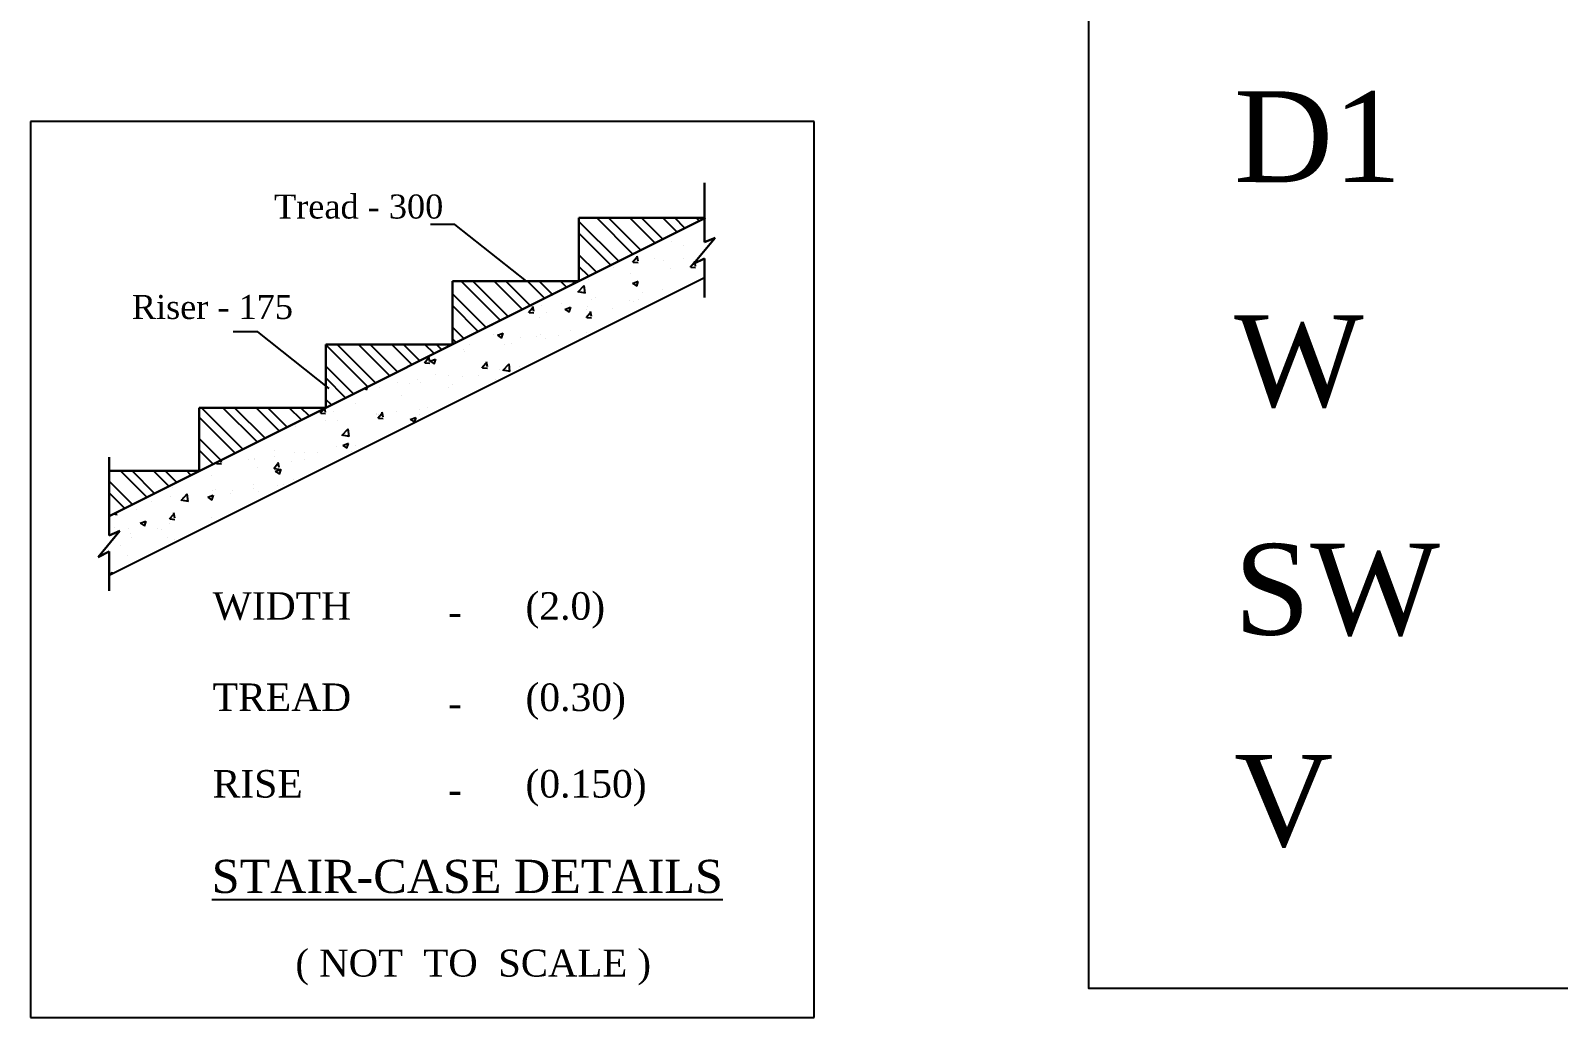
# Model space of a CAD drawing. Header units: metres. Extents: x 33037 to 86814, y -4407 to 25.
# Drawn here: x 86672.61 to 86689.88, y -4184.91 to -4173.75 of the extents above; entities that cross this region are included whole.
import ezdxf

# ---------------------------------------------------------------- set-up
doc = ezdxf.new("R2010")
doc.units = ezdxf.units.M
doc.header["$MEASUREMENT"] = 0
doc.styles.add('11', font='times.ttf')
doc.styles.add('PRS', font='pala.ttf')
doc.styles.add('ROMANS', font='times.ttf')

msp = doc.modelspace()

# ---------------------------------------------------------------- linework, layer by layer
for p, q in [((86681.46744, -4174.77749), (86672.60758, -4174.77749)), ((86672.60758, -4174.77749), (86672.60758, -4184.90656)), ((86681.46744, -4184.90656), (86681.46744, -4174.77749)), ((86672.60758, -4184.90656), (86681.46744, -4184.90656))]:
    msp.add_line(p, q)
at = {"linetype": 'Continuous', "lineweight": 30}
for p, q in [((86680.22498, -4175.47193), (86680.22498, -4176.14344)), ((86680.22498, -4175.47193), (86680.22498, -4175.86697)), ((86673.49503, -4179.23857), (86680.23854, -4175.86682)), ((86678.80751, -4176.58233), (86678.80751, -4175.86682)), ((86678.80751, -4175.86682), (86680.23854, -4175.86682)), ((86680.34865, -4176.09169), (86680.1013, -4176.3874)), ((86680.22498, -4176.14344), (86680.34865, -4176.09169)), ((86680.22498, -4176.32635), (86680.1013, -4176.3874)), ((86680.22498, -4176.32635), (86680.22498, -4176.76817)), ((86677.37648, -4177.29785), (86677.37648, -4176.58233)), ((86677.37648, -4176.58233), (86678.80751, -4176.58233)), ((86675.94545, -4178.01336), (86675.94545, -4177.29785)), ((86675.94545, -4177.29785), (86677.37648, -4177.29785)), ((86674.51442, -4178.72887), (86674.51442, -4178.01336)), ((86674.51442, -4178.01336), (86675.94545, -4178.01336)), ((86673.49503, -4178.57367), (86673.49503, -4179.45778)), ((86673.49503, -4178.72887), (86674.51442, -4178.72887)), ((86673.61871, -4179.40604), (86673.37135, -4179.70174)), ((86673.49503, -4179.45778), (86673.61871, -4179.40604)), ((86673.37135, -4179.70174), (86673.49503, -4179.64069)), ((86673.49503, -4179.64069), (86673.49503, -4180.08251))]:
    msp.add_line(p, q, dxfattribs=at)
at = {"linetype": 'Continuous'}
for p, q in [((86679.2563, -4176.35793), (86678.80751, -4175.90914)), ((86679.41784, -4176.27717), (86679.00749, -4175.86682)), ((86679.50618, -4176.23299), (86679.14001, -4175.86682)), ((86679.66772, -4176.15223), (86679.38231, -4175.86682)), ((86679.75606, -4176.10805), (86679.51483, -4175.86682)), ((86679.9176, -4176.02729), (86679.75713, -4175.86682)), ((86680.00595, -4175.98311), (86679.88965, -4175.86682)), ((86680.00569, -4175.99305), (86680.00569, -4175.99305)), ((86680.0283, -4175.985), (86680.0283, -4175.985)), ((86680.16748, -4175.90235), (86680.13195, -4175.86682)), ((86679.16796, -4176.40211), (86678.80751, -4176.04166)), ((86679.85567, -4176.13888), (86679.85567, -4176.13888)), ((86679.98827, -4176.18185), (86679.98827, -4176.18185)), ((86679.00642, -4176.48287), (86678.80751, -4176.28396)), ((86679.41421, -4176.36679), (86679.45802, -4176.31458)), ((86679.42045, -4176.36692), (86679.47477, -4176.37167)), ((86679.45832, -4176.27282), (86679.45832, -4176.27282)), ((86679.47478, -4176.35635), (86679.46427, -4176.29939)), ((86679.65592, -4176.32484), (86679.65592, -4176.32484)), ((86679.76664, -4176.35145), (86679.76664, -4176.35145)), ((86679.99413, -4176.3215), (86679.99413, -4176.3215)), ((86680.06599, -4176.42382), (86680.1098, -4176.37161)), ((86680.11806, -4176.36736), (86680.11604, -4176.35641)), ((86680.12655, -4176.41337), (86680.12005, -4176.37814)), ((86680.20697, -4176.33524), (86680.22355, -4176.34642)), ((86680.22345, -4176.3475), (86680.22498, -4176.34294)), ((86678.91808, -4176.52705), (86678.80751, -4176.41648)), ((86679.19275, -4176.42701), (86679.19275, -4176.42701)), ((86679.38563, -4176.49955), (86679.38563, -4176.49955)), ((86679.84462, -4176.44138), (86679.84462, -4176.44138)), ((86680.07223, -4176.42394), (86680.12654, -4176.42869)), ((86677.91855, -4177.02681), (86677.47408, -4176.58233)), ((86678.0069, -4176.98264), (86677.6066, -4176.58233)), ((86678.16843, -4176.90187), (86677.8489, -4176.58233)), ((86678.25678, -4176.8577), (86677.98142, -4176.58233)), ((86678.41832, -4176.77693), (86678.22372, -4176.58233)), ((86678.50666, -4176.73275), (86678.35624, -4176.58233)), ((86678.6682, -4176.65199), (86678.59854, -4176.58233)), ((86678.75654, -4176.60781), (86678.73106, -4176.58233)), ((86678.79503, -4176.70141), (86678.87584, -4176.71395)), ((86678.79621, -4176.70638), (86678.86699, -4176.63261)), ((86678.87655, -4176.7182), (86678.86651, -4176.6319)), ((86678.91906, -4176.56354), (86678.91906, -4176.56354)), ((86679.4123, -4176.6088), (86679.47592, -4176.58438)), ((86679.41484, -4176.60902), (86679.46004, -4176.63951)), ((86679.45993, -4176.64058), (86679.47836, -4176.58567)), ((86679.52759, -4176.70986), (86679.52759, -4176.70986)), ((86679.75507, -4176.67991), (86679.75507, -4176.67991)), ((86677.75702, -4177.10758), (86677.37648, -4176.72704)), ((86677.66867, -4177.15175), (86677.37648, -4176.85956)), ((86678.23674, -4176.93627), (86678.28055, -4176.88406)), ((86678.2973, -4176.92581), (86678.2868, -4176.86885)), ((86678.38206, -4176.86067), (86678.38206, -4176.86067)), ((86678.5088, -4176.74819), (86678.5088, -4176.74819)), ((86678.60954, -4176.83072), (86678.60954, -4176.83072)), ((86678.64878, -4176.90189), (86678.71241, -4176.87746)), ((86678.69642, -4176.93367), (86678.71484, -4176.87876)), ((86678.70039, -4176.87025), (86678.70039, -4176.87025)), ((86678.90801, -4176.86604), (86678.90801, -4176.86604)), ((86678.9537, -4176.78541), (86678.9537, -4176.78541)), ((86678.99388, -4176.76869), (86678.99388, -4176.76869)), ((86679.18548, -4176.89075), (86679.18548, -4176.89075)), ((86679.37458, -4176.80206), (86679.37458, -4176.80206)), ((86679.42081, -4176.81501), (86679.42081, -4176.81501)), ((86679.47897, -4176.78918), (86679.47897, -4176.78918)), ((86678.24298, -4176.93639), (86678.2973, -4176.94114)), ((86678.36092, -4176.99694), (86678.36092, -4176.99694)), ((86678.43605, -4176.93417), (86678.43605, -4176.93417)), ((86678.65133, -4176.9021), (86678.69653, -4176.93259)), ((86678.88852, -4176.99329), (86678.93232, -4176.94108)), ((86678.89086, -4176.90597), (86678.89086, -4176.90597)), ((86678.89476, -4176.99341), (86678.94907, -4176.99816)), ((86678.94908, -4176.98284), (86678.93857, -4176.92588)), ((86677.50714, -4177.23252), (86677.37648, -4177.10186)), ((86677.41879, -4177.27669), (86677.37648, -4177.23438)), ((86677.83098, -4177.0879), (86677.83098, -4177.0879)), ((86677.84292, -4177.1896), (86677.84292, -4177.1896)), ((86677.88527, -4177.19497), (86677.9489, -4177.17055)), ((86677.88782, -4177.19519), (86677.93302, -4177.22568)), ((86677.93291, -4177.22675), (86677.95133, -4177.17184)), ((86678.14301, -4177.21907), (86678.14301, -4177.21907)), ((86678.32801, -4177.2101), (86678.32801, -4177.2101)), ((86678.37049, -4177.18912), (86678.37049, -4177.18912)), ((86678.425, -4177.23667), (86678.425, -4177.23667)), ((86678.57866, -4177.19646), (86678.57866, -4177.19646)), ((86678.71465, -4177.14381), (86678.71465, -4177.14381)), ((86678.81309, -4177.23059), (86678.81309, -4177.23059)), ((86678.89696, -4177.16854), (86678.89696, -4177.16854)), ((86676.41927, -4177.77645), (86675.94545, -4177.30263)), ((86676.50762, -4177.73228), (86676.07318, -4177.29785)), ((86676.66915, -4177.65151), (86676.31549, -4177.29785)), ((86676.7575, -4177.60734), (86676.44801, -4177.29785)), ((86676.91903, -4177.52657), (86676.69031, -4177.29785)), ((86677.00738, -4177.4824), (86676.82283, -4177.29785)), ((86677.16891, -4177.40163), (86677.06513, -4177.29785)), ((86677.25726, -4177.35746), (86677.19765, -4177.29785)), ((86677.49944, -4177.35883), (86677.49944, -4177.35883)), ((86677.51877, -4177.37839), (86677.51877, -4177.37839)), ((86677.56911, -4177.29462), (86677.56911, -4177.29462)), ((86677.966, -4177.29484), (86677.966, -4177.29484)), ((86678.04872, -4177.28743), (86678.04872, -4177.28743)), ((86676.25774, -4177.85722), (86675.94545, -4177.54493)), ((86677.05927, -4177.50574), (86677.10307, -4177.45353)), ((86677.06551, -4177.50586), (86677.11983, -4177.51061)), ((86677.11983, -4177.49528), (86677.10932, -4177.43832)), ((86677.12176, -4177.48806), (86677.18538, -4177.46363)), ((86677.1243, -4177.48827), (86677.1695, -4177.51876)), ((86677.16939, -4177.51984), (86677.18782, -4177.46493)), ((86677.71105, -4177.56276), (86677.75485, -4177.51055)), ((86677.71729, -4177.56289), (86677.7716, -4177.56764)), ((86677.77161, -4177.5523), (86677.7611, -4177.49534)), ((86677.90395, -4177.57747), (86677.90395, -4177.57747)), ((86677.94569, -4177.5866), (86678.02651, -4177.59913)), ((86677.94688, -4177.59156), (86678.01766, -4177.5178)), ((86678.02722, -4177.60338), (86678.01718, -4177.51708)), ((86678.13144, -4177.54752), (86678.13144, -4177.54752)), ((86676.16939, -4177.90139), (86675.94545, -4177.67745)), ((86676.75842, -4177.72829), (86676.75842, -4177.72829)), ((86676.8874, -4177.73502), (86676.8874, -4177.73502)), ((86676.98591, -4177.69834), (86676.98591, -4177.69834)), ((86677.01642, -4177.72946), (86677.01642, -4177.72946)), ((86677.18089, -4177.63345), (86677.18089, -4177.63345)), ((86677.33006, -4177.65303), (86677.33006, -4177.65303)), ((86677.37248, -4177.75551), (86677.37248, -4177.75551)), ((86677.48839, -4177.66133), (86677.48839, -4177.66133)), ((86677.66597, -4177.65394), (86677.66597, -4177.65394)), ((86677.86582, -4177.6964), (86677.86582, -4177.6964)), ((86677.95495, -4177.59735), (86677.95495, -4177.59735)), ((86676.00786, -4177.98216), (86675.94545, -4177.91975)), ((86676.38151, -4177.79533), (86676.40599, -4177.81184)), ((86676.40588, -4177.81292), (86676.41789, -4177.77714)), ((86676.55743, -4177.78763), (86676.55743, -4177.78763)), ((86676.80593, -4177.87833), (86676.80593, -4177.87833)), ((86677.33587, -4177.78736), (86677.33587, -4177.78736)), ((86675.00833, -4178.48192), (86674.53977, -4178.01336)), ((86675.16987, -4178.40115), (86674.78207, -4178.01336)), ((86675.25821, -4178.35698), (86674.91459, -4178.01336)), ((86675.41975, -4178.27621), (86675.1569, -4178.01336)), ((86675.50809, -4178.23204), (86675.28941, -4178.01336)), ((86675.66963, -4178.15127), (86675.53172, -4178.01336)), ((86675.75797, -4178.1071), (86675.66424, -4178.01336)), ((86675.88179, -4178.07521), (86675.9252, -4178.02349)), ((86675.88804, -4178.07534), (86675.94236, -4178.08009)), ((86675.91951, -4178.02633), (86675.90654, -4178.01336)), ((86675.94236, -4178.06474), (86675.93394, -4178.01912)), ((86676.02993, -4178.05436), (86676.02993, -4178.05436)), ((86676.27599, -4177.96929), (86676.27599, -4177.96929)), ((86676.51501, -4178.07486), (86676.51501, -4178.07486)), ((86676.51937, -4178.08669), (86676.51937, -4178.08669)), ((86676.53357, -4178.13223), (86676.57738, -4178.08003)), ((86676.54638, -4178.09014), (86676.54638, -4178.09014)), ((86676.59413, -4178.12177), (86676.58363, -4178.06481)), ((86676.74686, -4178.05674), (86676.74686, -4178.05674)), ((86677.0001, -4178.09535), (86677.0001, -4178.09535)), ((86677.00537, -4178.03196), (86677.00537, -4178.03196)), ((86677.09101, -4178.01143), (86677.09101, -4178.01143)), ((86674.91999, -4178.52609), (86674.51442, -4178.12053)), ((86675.60132, -4178.20755), (86675.60132, -4178.20755)), ((86675.60785, -4178.22225), (86675.60785, -4178.22225)), ((86675.94548, -4178.16224), (86675.94548, -4178.16224)), ((86676.07982, -4178.15412), (86676.07982, -4178.15412)), ((86676.12774, -4178.32634), (86676.19852, -4178.25257)), ((86676.20808, -4178.33816), (86676.19805, -4178.25186)), ((86676.53982, -4178.13236), (86676.59413, -4178.13711)), ((86676.90066, -4178.147), (86676.96428, -4178.12258)), ((86676.9032, -4178.14722), (86676.9484, -4178.17771)), ((86676.94837, -4178.17854), (86676.96672, -4178.12387)), ((86674.75845, -4178.60686), (86674.51442, -4178.36283)), ((86676.12656, -4178.32137), (86676.20737, -4178.3339)), ((86676.13714, -4178.44009), (86676.20077, -4178.41566)), ((86676.13969, -4178.4403), (86676.18489, -4178.47079)), ((86676.18478, -4178.47187), (86676.2032, -4178.41696)), ((86676.28032, -4178.44509), (86676.28032, -4178.44509)), ((86674.67011, -4178.65103), (86674.51442, -4178.49535)), ((86674.76488, -4178.63421), (86674.75972, -4178.60622)), ((86675.0744, -4178.59978), (86675.0744, -4178.59978)), ((86675.13479, -4178.5959), (86675.13479, -4178.5959)), ((86675.13781, -4178.58292), (86675.13781, -4178.58292)), ((86675.36227, -4178.56596), (86675.36227, -4178.56596)), ((86675.36789, -4178.49821), (86675.36789, -4178.49821)), ((86675.55949, -4178.62027), (86675.55949, -4178.62027)), ((86675.5968, -4178.52475), (86675.5968, -4178.52475)), ((86675.70643, -4178.52065), (86675.70643, -4178.52065)), ((86675.70853, -4178.60245), (86675.70853, -4178.60245)), ((86675.85298, -4178.51871), (86675.85298, -4178.51871)), ((86676.06877, -4178.45662), (86676.06877, -4178.45662)), ((86676.23847, -4178.51148), (86676.23847, -4178.51148)), ((86673.92046, -4179.02585), (86673.62348, -4178.72887)), ((86674.00881, -4178.98168), (86673.756, -4178.72887)), ((86674.17034, -4178.90091), (86673.99831, -4178.72887)), ((86674.25869, -4178.85674), (86674.13082, -4178.72887)), ((86674.42023, -4178.77597), (86674.37313, -4178.72887)), ((86674.50857, -4178.7318), (86674.50565, -4178.72887)), ((86674.64864, -4178.78438), (86674.64864, -4178.78438)), ((86674.70432, -4178.64468), (86674.71988, -4178.62615)), ((86674.71057, -4178.64481), (86674.76489, -4178.64956)), ((86675.17858, -4178.69341), (86675.17858, -4178.69341)), ((86675.3561, -4178.70171), (86675.39991, -4178.6495)), ((86675.36235, -4178.70183), (86675.41667, -4178.70658)), ((86675.37363, -4178.73317), (86675.43726, -4178.70875)), ((86675.37618, -4178.73339), (86675.42138, -4178.76387)), ((86675.41666, -4178.69123), (86675.40615, -4178.63427)), ((86675.42127, -4178.76495), (86675.43969, -4178.71004)), ((86673.75893, -4179.10662), (86673.49503, -4178.84272)), ((86674.21693, -4178.91913), (86674.21693, -4178.91913)), ((86674.6602, -4178.94941), (86674.6602, -4178.94941)), ((86674.70202, -4178.93962), (86674.70202, -4178.93962)), ((86674.89573, -4178.95431), (86674.89573, -4178.95431)), ((86675.12322, -4178.92436), (86675.12322, -4178.92436)), ((86675.12676, -4178.88543), (86675.12676, -4178.88543)), ((86675.1871, -4178.96012), (86675.1871, -4178.96012)), ((86675.39632, -4178.89293), (86675.39632, -4178.89293)), ((86675.46737, -4178.87905), (86675.46737, -4178.87905)), ((86675.58575, -4178.82725), (86675.58575, -4178.82725)), ((86673.67058, -4179.15079), (86673.49503, -4178.97524)), ((86673.97769, -4179.07517), (86673.97769, -4179.07517)), ((86674.18823, -4179.01754), (86674.18823, -4179.01754)), ((86674.30742, -4179.05614), (86674.38824, -4179.06867)), ((86674.30861, -4179.06111), (86674.37939, -4178.98735)), ((86674.32184, -4179.02986), (86674.32184, -4179.02986)), ((86674.33644, -4179.07486), (86674.33644, -4179.07486)), ((86674.38895, -4179.07293), (86674.37891, -4178.98663)), ((86674.61012, -4179.02626), (86674.67375, -4179.00183)), ((86674.61266, -4179.02647), (86674.65787, -4179.05696)), ((86674.65775, -4179.05804), (86674.67618, -4179.00313)), ((86674.86638, -4178.9839), (86674.86638, -4178.9839)), ((86673.50905, -4179.23156), (86673.49503, -4179.21754)), ((86673.54205, -4179.21506), (86673.58742, -4179.21903)), ((86673.58741, -4179.20367), (86673.5855, -4179.19333)), ((86673.8065, -4179.16583), (86673.8065, -4179.16583)), ((86673.84661, -4179.31934), (86673.91023, -4179.29492)), ((86673.89424, -4179.35112), (86673.91267, -4179.29621)), ((86674.17863, -4179.27118), (86674.22244, -4179.21897)), ((86674.18488, -4179.2713), (86674.2392, -4179.27606)), ((86674.23919, -4179.2607), (86674.22868, -4179.20374)), ((86674.64915, -4179.25191), (86674.64915, -4179.25191)), ((86674.65668, -4179.31271), (86674.65668, -4179.31271)), ((86673.5549, -4179.36298), (86673.5549, -4179.36298)), ((86673.71819, -4179.37822), (86673.71819, -4179.37822)), ((86673.73864, -4179.43357), (86673.73864, -4179.43357)), ((86673.74649, -4179.48504), (86673.74649, -4179.48504)), ((86673.84915, -4179.31956), (86673.89435, -4179.35004)), ((86674.03998, -4179.38347), (86674.03998, -4179.38347)), ((86674.08279, -4179.38826), (86674.08279, -4179.38826)), ((86674.15354, -4179.48383), (86674.15354, -4179.48383)), ((86674.17718, -4179.32004), (86674.17718, -4179.32004)), ((86673.6236, -4179.5748), (86673.6236, -4179.5748)), ((86674.23158, -4179.50553), (86674.23158, -4179.50553)), ((86673.49958, -4179.79198), (86673.49958, -4179.79198)), ((86673.70714, -4179.68072), (86673.70714, -4179.68072)), ((86673.50209, -4179.90168), (86673.53006, -4179.87253)), ((86673.53135, -4179.88705), (86673.52958, -4179.87181))]:
    msp.add_line(p, q, dxfattribs=at)
at = {"linetype": 'ByBlock'}
msp.add_line((86673.49503, -4179.90521), (86680.22498, -4176.54024), dxfattribs=at)
msp.add_lwpolyline([(86684.57036, -4161.72105), (86717.81567, -4161.72105), (86717.81567, -4184.57765), (86684.57036, -4184.57765)], close=True)
for points in [[(86678.21363, -4176.58233), (86677.40576, -4175.94236), (86677.12779, -4175.94236)], [(86675.98398, -4177.79576), (86675.17612, -4177.15579), (86674.89815, -4177.15579)]]:
    msp.add_lwpolyline(points)

# ---------------------------------------------------------------- texts
for s, height, style, p in [('D1', 1.026881, '11', (86686.213, -4175.46319)), ('W', 1.02688, '11', (86686.213, -4177.99702)), ('SW', 1.026881, '11', (86686.213, -4180.57911)), ('WIDTH', 0.310923, 'PRS', (86674.66659, -4180.41018)), ('(2.0)', 0.310923, 'PRS', (86678.20295, -4180.41018)), ('-', 0.31092, 'PRS', (86677.32781, -4180.47447)), ('TREAD', 0.310923, 'PRS', (86674.66659, -4181.44198)), ('(0.30)', 0.310923, 'PRS', (86678.20295, -4181.44198)), ('-', 0.31092, 'PRS', (86677.32781, -4181.50627)), ('V', 1.02688, '11', (86686.213, -4182.9657)), ('RISE', 0.310923, 'PRS', (86674.66659, -4182.42078)), ('(0.150)', 0.310923, 'PRS', (86678.20295, -4182.42078)), ('-', 0.31092, 'PRS', (86677.32781, -4182.48508)), ('%%USTAIR-CASE DETAILS', 0.3752698, 'PRS', (86674.65591, -4183.49957)), ('( NOT  TO  SCALE )', 0.3051418, 'PRS', (86675.60234, -4184.44469))]:
    msp.add_text(s, height=height, dxfattribs=dict(style=style)).set_placement(p)
at = {"linetype": 'ByBlock', "style": 'ROMANS'}
for s, p in [('  Tread - 300', (86675.15568, -4175.87501)), ('Riser - 175', (86673.75231, -4177.01046))]:
    msp.add_text(s, height=0.2714625, dxfattribs=at).set_placement(p)

doc.saveas('drawing.dxf')
